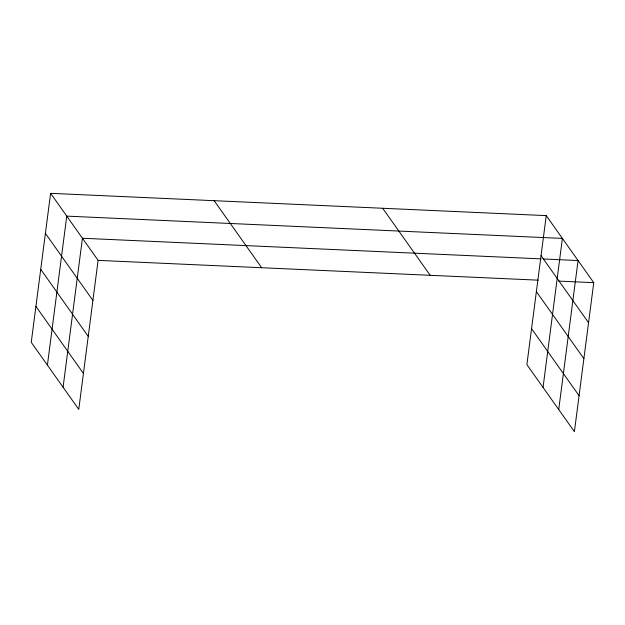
<?xml version="1.0" encoding="UTF-8"?>
<svg xmlns="http://www.w3.org/2000/svg" width="625" height="625" viewBox="0 0 625 625"><rect width="100%" height="100%" fill="white"/><g stroke="black" fill="none" stroke-linecap="round" stroke-linejoin="round"><path stroke-width="0.94" d="M50.602 193.328L31.25 342.336L78.758 409.383L98.109 260.375L50.602 193.328L546.242 215.617L593.75 282.664L574.398 431.672L526.891 364.625L546.242 215.617M47.398 365.133L66.758 216.125L562.398 238.414L543.047 387.414M63.078 387.258L82.43 238.25L541.078 258.875M558.719 409.547L578.07 260.539L543.023 258.961M98.109 260.375L538.258 280.164M558.703 281.086L593.75 282.664M541.047 255.656L588.547 322.703M536.375 291.617L583.883 358.664M531.562 328.664L579.07 395.711M382.68 208.266L430.188 275.312M214.164 200.688L261.672 267.734M45.398 233.375L92.906 300.422M40.734 269.328L88.234 336.375M35.922 306.383L83.422 373.43"/></g></svg>
